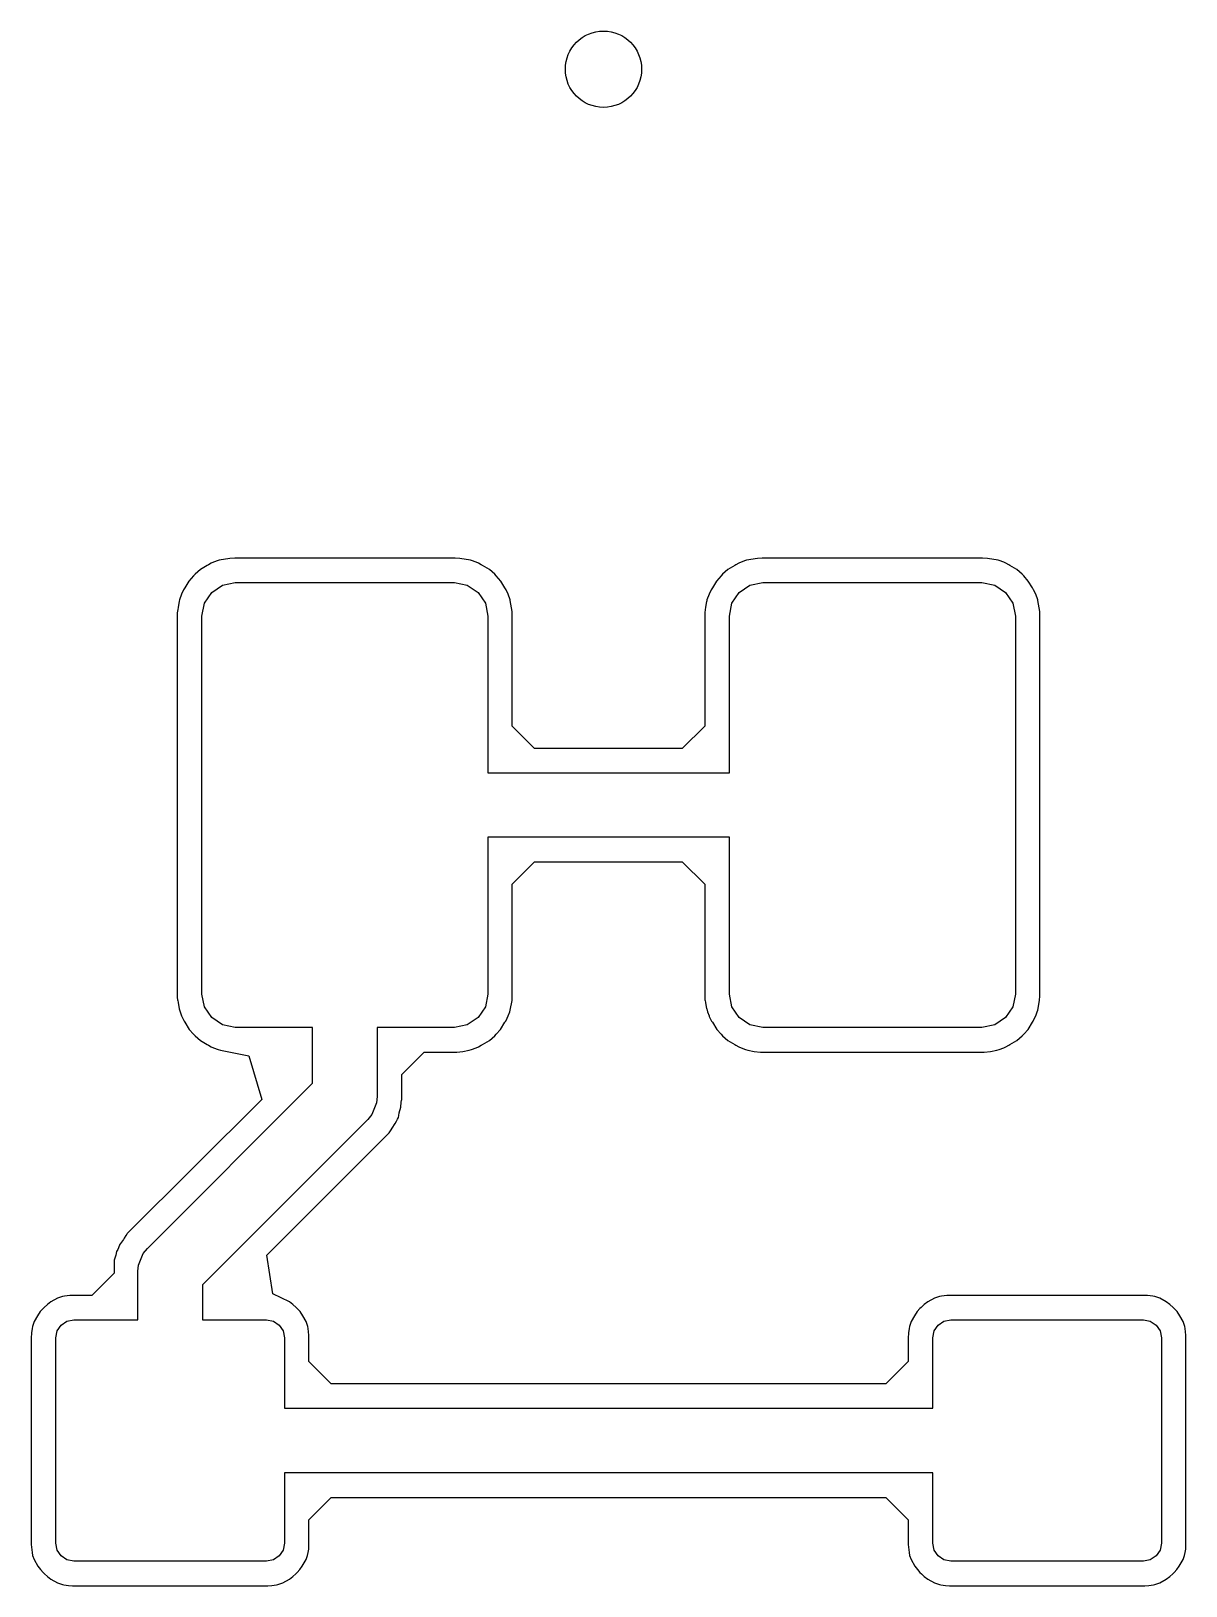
# Model space of a CAD drawing. Header units: inches. Extents: x 3.92 to 7.78, y -6.06 to -2.2.
# Drawn here: x 5.0877 to 5.2666, y -4.8454 to -4.6045 of the extents above; entities that cross this region are included whole.
import ezdxf

# ---------------------------------------------------------------- set-up
doc = ezdxf.new("R2010")
doc.units = ezdxf.units.IN
doc.header["$MEASUREMENT"] = 0
doc.layers.add('F.Cu', color=13, linetype='CONTINUOUS', true_color=0xc83434)

msp = doc.modelspace()

# ---------------------------------------------------------------- linework, layer by layer
at = {"layer": 'F.Cu', "linetype": 'CONTINUOUS'}
for p, q in [((5.1185, -4.68622), (5.11685, -4.6865)), ((5.11925, -4.68618), (5.1185, -4.68622)), ((5.15339, -4.68618), (5.11925, -4.68618)), ((5.15413, -4.68622), (5.15339, -4.68618)), ((5.15579, -4.6865), (5.15413, -4.68622)), ((5.2002, -4.68622), (5.19854, -4.6865)), ((5.20094, -4.68618), (5.2002, -4.68622)), ((5.23508, -4.68618), (5.20094, -4.68618)), ((5.23583, -4.68622), (5.23508, -4.68618)), ((5.23748, -4.6865), (5.23583, -4.68622)), ((5.11311, -4.68866), (5.11287, -4.6889)), ((5.11394, -4.68795), (5.11311, -4.68866)), ((5.115, -4.68732), (5.11394, -4.68795)), ((5.1152, -4.6872), (5.115, -4.68732)), ((5.11563, -4.68697), (5.1152, -4.6872)), ((5.11598, -4.68681), (5.11563, -4.68697)), ((5.11669, -4.68654), (5.11598, -4.68681)), ((5.11685, -4.6865), (5.11669, -4.68654)), ((5.15594, -4.68654), (5.15579, -4.6865)), ((5.15665, -4.68681), (5.15594, -4.68654)), ((5.15701, -4.68697), (5.15665, -4.68681)), ((5.15744, -4.6872), (5.15701, -4.68697)), ((5.15764, -4.68732), (5.15744, -4.6872)), ((5.1587, -4.68795), (5.15764, -4.68732)), ((5.15953, -4.68866), (5.1587, -4.68795)), ((5.15976, -4.6889), (5.15953, -4.68866)), ((5.1948, -4.68866), (5.19457, -4.6889)), ((5.19563, -4.68795), (5.1948, -4.68866)), ((5.19669, -4.68732), (5.19563, -4.68795)), ((5.19689, -4.6872), (5.19669, -4.68732)), ((5.19732, -4.68697), (5.19689, -4.6872)), ((5.19768, -4.68681), (5.19732, -4.68697)), ((5.19839, -4.68654), (5.19768, -4.68681)), ((5.19854, -4.6865), (5.19839, -4.68654)), ((5.23764, -4.68654), (5.23748, -4.6865)), ((5.23835, -4.68681), (5.23764, -4.68654)), ((5.2387, -4.68697), (5.23835, -4.68681)), ((5.23913, -4.6872), (5.2387, -4.68697)), ((5.23933, -4.68732), (5.23913, -4.6872)), ((5.24039, -4.68795), (5.23933, -4.68732)), ((5.24122, -4.68866), (5.24039, -4.68795)), ((5.24146, -4.6889), (5.24122, -4.68866)), ((5.11134, -4.69106), (5.11102, -4.69177)), ((5.11154, -4.69079), (5.11134, -4.69106)), ((5.11217, -4.68972), (5.11154, -4.69079)), ((5.11287, -4.6889), (5.11217, -4.68972)), ((5.11569, -4.69147), (5.11736, -4.69035)), ((5.11736, -4.69035), (5.11934, -4.68996)), ((5.11934, -4.68996), (5.1533, -4.68996)), ((5.1533, -4.68996), (5.15527, -4.69035)), ((5.15527, -4.69035), (5.15695, -4.69147)), ((5.16047, -4.68972), (5.15976, -4.6889)), ((5.1611, -4.69079), (5.16047, -4.68972)), ((5.1613, -4.69106), (5.1611, -4.69079)), ((5.16161, -4.69177), (5.1613, -4.69106)), ((5.19303, -4.69106), (5.19272, -4.69177)), ((5.19323, -4.69079), (5.19303, -4.69106)), ((5.19386, -4.68972), (5.19323, -4.69079)), ((5.19457, -4.6889), (5.19386, -4.68972)), ((5.19738, -4.69147), (5.19906, -4.69035)), ((5.19906, -4.69035), (5.20104, -4.68996)), ((5.20104, -4.68996), (5.23499, -4.68996)), ((5.23499, -4.68996), (5.23697, -4.69035)), ((5.23697, -4.69035), (5.23864, -4.69147)), ((5.24217, -4.68972), (5.24146, -4.6889)), ((5.2428, -4.69079), (5.24217, -4.68972)), ((5.24299, -4.69106), (5.2428, -4.69079)), ((5.24331, -4.69177), (5.24299, -4.69106)), ((5.11063, -4.69283), (5.11047, -4.69382)), ((5.11067, -4.69283), (5.11063, -4.69283)), ((5.11071, -4.6926), (5.11067, -4.69283)), ((5.11102, -4.69177), (5.11071, -4.6926)), ((5.11417, -4.69513), (5.11457, -4.69315)), ((5.11457, -4.69315), (5.11569, -4.69147)), ((5.15695, -4.69147), (5.15807, -4.69315)), ((5.15807, -4.69315), (5.15846, -4.69513)), ((5.16193, -4.6926), (5.16161, -4.69177)), ((5.16193, -4.69272), (5.16193, -4.6926)), ((5.16224, -4.69445), (5.16193, -4.69272)), ((5.19232, -4.69283), (5.19217, -4.69382)), ((5.19236, -4.69283), (5.19232, -4.69283)), ((5.1924, -4.6926), (5.19236, -4.69283)), ((5.19272, -4.69177), (5.1924, -4.6926)), ((5.19587, -4.69513), (5.19626, -4.69315)), ((5.19626, -4.69315), (5.19738, -4.69147)), ((5.23864, -4.69147), (5.23976, -4.69315)), ((5.23976, -4.69315), (5.24016, -4.69513)), ((5.24362, -4.6926), (5.24331, -4.69177)), ((5.24362, -4.69272), (5.24362, -4.6926)), ((5.24394, -4.69445), (5.24362, -4.69272)), ((5.11043, -4.69413), (5.11035, -4.69465)), ((5.11035, -4.69465), (5.11035, -4.75417)), ((5.11047, -4.69382), (5.11043, -4.69413)), ((5.11417, -4.75369), (5.11417, -4.69513)), ((5.15846, -4.69513), (5.15846, -4.71941)), ((5.16224, -4.71217), (5.16224, -4.69445)), ((5.19213, -4.69413), (5.19205, -4.69465)), ((5.19205, -4.69465), (5.19205, -4.71217)), ((5.19217, -4.69382), (5.19213, -4.69413)), ((5.19587, -4.71941), (5.19587, -4.69513)), ((5.24016, -4.69513), (5.24016, -4.75369)), ((5.24394, -4.75398), (5.24394, -4.69445)), ((5.16571, -4.71563), (5.16224, -4.71217)), ((5.19205, -4.71217), (5.18858, -4.71563)), ((5.18858, -4.71563), (5.16571, -4.71563)), ((5.15846, -4.71941), (5.16596, -4.71941)), ((5.16596, -4.71941), (5.18837, -4.71941)), ((5.18837, -4.71941), (5.19587, -4.71941)), ((5.16596, -4.72941), (5.15846, -4.72941)), ((5.15846, -4.72941), (5.15846, -4.75369)), ((5.18837, -4.72941), (5.16596, -4.72941)), ((5.19587, -4.72941), (5.18837, -4.72941)), ((5.19587, -4.75369), (5.19587, -4.72941)), ((5.16224, -4.73669), (5.16571, -4.73323)), ((5.16571, -4.73323), (5.18858, -4.73323)), ((5.18858, -4.73323), (5.19205, -4.73669)), ((5.16224, -4.75398), (5.16224, -4.73669)), ((5.19205, -4.73669), (5.19205, -4.75417)), ((5.11457, -4.75567), (5.11417, -4.75369)), ((5.15846, -4.75369), (5.15807, -4.75567)), ((5.19626, -4.75567), (5.19587, -4.75369)), ((5.24016, -4.75369), (5.23976, -4.75567)), ((5.11035, -4.75417), (5.11039, -4.75465)), ((5.11039, -4.75465), (5.11043, -4.75469)), ((5.11043, -4.75469), (5.11047, -4.755)), ((5.11047, -4.755), (5.11063, -4.75598)), ((5.11063, -4.75598), (5.11067, -4.75598)), ((5.11067, -4.75598), (5.11079, -4.75646)), ((5.11569, -4.75734), (5.11457, -4.75567)), ((5.15807, -4.75567), (5.15695, -4.75734)), ((5.16193, -4.75618), (5.1622, -4.75469)), ((5.1622, -4.75469), (5.16224, -4.75398)), ((5.19205, -4.75417), (5.19209, -4.75465)), ((5.19209, -4.75465), (5.19213, -4.75469)), ((5.19213, -4.75469), (5.19217, -4.755)), ((5.19217, -4.755), (5.19232, -4.75598)), ((5.19232, -4.75598), (5.19236, -4.75598)), ((5.19236, -4.75598), (5.19248, -4.75646)), ((5.19738, -4.75734), (5.19626, -4.75567)), ((5.23976, -4.75567), (5.23864, -4.75734)), ((5.24362, -4.75618), (5.2439, -4.75469)), ((5.2439, -4.75469), (5.24394, -4.75398)), ((5.11079, -4.75646), (5.11102, -4.75705)), ((5.11102, -4.75705), (5.11106, -4.75717)), ((5.11106, -4.75717), (5.11142, -4.75787)), ((5.11142, -4.75787), (5.11154, -4.75803)), ((5.11154, -4.75803), (5.1122, -4.75917)), ((5.11736, -4.75846), (5.11569, -4.75734)), ((5.11934, -4.75886), (5.11736, -4.75846)), ((5.15527, -4.75846), (5.1533, -4.75886)), ((5.15695, -4.75734), (5.15527, -4.75846)), ((5.16043, -4.75917), (5.1611, -4.75803)), ((5.1611, -4.75803), (5.16122, -4.75787)), ((5.16122, -4.75787), (5.16146, -4.7574)), ((5.16146, -4.7574), (5.16161, -4.75705)), ((5.16161, -4.75705), (5.16185, -4.75646)), ((5.16185, -4.75646), (5.16193, -4.75618)), ((5.19248, -4.75646), (5.19272, -4.75705)), ((5.19272, -4.75705), (5.19276, -4.75717)), ((5.19276, -4.75717), (5.19311, -4.75787)), ((5.19311, -4.75787), (5.19323, -4.75803)), ((5.19323, -4.75803), (5.1939, -4.75917)), ((5.19906, -4.75846), (5.19738, -4.75734)), ((5.20104, -4.75886), (5.19906, -4.75846)), ((5.23697, -4.75846), (5.23499, -4.75886)), ((5.23864, -4.75734), (5.23697, -4.75846)), ((5.24213, -4.75917), (5.2428, -4.75803)), ((5.2428, -4.75803), (5.24291, -4.75787)), ((5.24291, -4.75787), (5.24315, -4.7574)), ((5.24315, -4.7574), (5.24331, -4.75705)), ((5.24331, -4.75705), (5.24354, -4.75646)), ((5.24354, -4.75646), (5.24362, -4.75618)), ((5.1122, -4.75917), (5.11287, -4.75992)), ((5.11287, -4.75992), (5.11311, -4.76016)), ((5.11311, -4.76016), (5.11394, -4.76087)), ((5.11394, -4.76087), (5.115, -4.7615)), ((5.13132, -4.75886), (5.11934, -4.75886)), ((5.13132, -4.76636), (5.13132, -4.75886)), ((5.1533, -4.75886), (5.14132, -4.75886)), ((5.14132, -4.75886), (5.14132, -4.76636)), ((5.15764, -4.7615), (5.1587, -4.76087)), ((5.1587, -4.76087), (5.15953, -4.76016)), ((5.15953, -4.76016), (5.15976, -4.75992)), ((5.15976, -4.75992), (5.16043, -4.75917)), ((5.1939, -4.75917), (5.19457, -4.75992)), ((5.19457, -4.75992), (5.1948, -4.76016)), ((5.1948, -4.76016), (5.19563, -4.76087)), ((5.19563, -4.76087), (5.19669, -4.7615)), ((5.23499, -4.75886), (5.20104, -4.75886)), ((5.23933, -4.7615), (5.24039, -4.76087)), ((5.24039, -4.76087), (5.24122, -4.76016)), ((5.24122, -4.76016), (5.24146, -4.75992)), ((5.24146, -4.75992), (5.24213, -4.75917)), ((5.115, -4.7615), (5.1152, -4.76161)), ((5.1152, -4.76161), (5.11563, -4.76185)), ((5.11563, -4.76185), (5.11598, -4.76201)), ((5.11598, -4.76201), (5.11669, -4.76228)), ((5.11669, -4.76228), (5.11705, -4.76236)), ((5.11705, -4.76236), (5.12142, -4.76327)), ((5.12142, -4.76327), (5.12343, -4.77004)), ((5.14512, -4.76614), (5.14858, -4.76268)), ((5.14858, -4.76268), (5.15366, -4.76268)), ((5.15366, -4.76268), (5.15461, -4.76256)), ((5.15461, -4.76256), (5.15559, -4.7624)), ((5.15559, -4.76236), (5.15594, -4.76228)), ((5.15559, -4.7624), (5.15559, -4.76236)), ((5.15594, -4.76228), (5.15665, -4.76201)), ((5.15665, -4.76201), (5.15701, -4.76185)), ((5.15701, -4.76185), (5.15744, -4.76161)), ((5.15744, -4.76161), (5.15764, -4.7615)), ((5.19669, -4.7615), (5.19689, -4.76161)), ((5.19689, -4.76161), (5.19732, -4.76185)), ((5.19732, -4.76185), (5.19768, -4.76201)), ((5.19768, -4.76201), (5.19839, -4.76228)), ((5.19839, -4.76228), (5.19874, -4.76236)), ((5.19874, -4.76236), (5.19874, -4.7624)), ((5.19874, -4.7624), (5.19972, -4.76256)), ((5.19972, -4.76256), (5.20067, -4.76268)), ((5.20067, -4.76268), (5.23535, -4.76268)), ((5.23535, -4.76268), (5.2363, -4.76256)), ((5.2363, -4.76256), (5.23728, -4.7624)), ((5.23728, -4.76236), (5.23764, -4.76228)), ((5.23728, -4.7624), (5.23728, -4.76236)), ((5.23764, -4.76228), (5.23835, -4.76201)), ((5.23835, -4.76201), (5.2387, -4.76185)), ((5.2387, -4.76185), (5.23913, -4.76161)), ((5.23913, -4.76161), (5.23933, -4.7615)), ((5.10572, -4.7931), (5.13132, -4.7675)), ((5.13132, -4.7675), (5.13132, -4.76636)), ((5.14132, -4.76636), (5.14132, -4.76957)), ((5.14512, -4.77004), (5.14512, -4.76614)), ((5.12343, -4.77004), (5.1026, -4.79079)), ((5.14122, -4.77054), (5.14048, -4.77234)), ((5.14132, -4.76957), (5.14122, -4.77054)), ((5.14122, -4.77054), (5.14122, -4.77054)), ((5.145, -4.77122), (5.14504, -4.77043)), ((5.14504, -4.77043), (5.14508, -4.77016)), ((5.14508, -4.77016), (5.14512, -4.77004)), ((5.14048, -4.77234), (5.13985, -4.7731)), ((5.14445, -4.77307), (5.14461, -4.7728)), ((5.14461, -4.7728), (5.14465, -4.77248)), ((5.14465, -4.77248), (5.14472, -4.77209)), ((5.14472, -4.77209), (5.145, -4.77122)), ((5.13985, -4.7731), (5.11425, -4.7987)), ((5.12421, -4.79413), (5.14299, -4.77539)), ((5.14299, -4.77539), (5.14319, -4.77516)), ((5.14319, -4.77516), (5.14346, -4.77469)), ((5.14346, -4.77469), (5.14362, -4.77445)), ((5.14362, -4.77445), (5.14413, -4.77374)), ((5.14413, -4.77374), (5.14433, -4.77339)), ((5.14433, -4.77339), (5.14445, -4.77307)), ((5.10201, -4.79169), (5.10142, -4.79252)), ((5.10213, -4.7915), (5.10201, -4.79169)), ((5.1024, -4.79106), (5.10213, -4.7915)), ((5.10252, -4.79087), (5.1024, -4.79106)), ((5.1026, -4.79079), (5.10252, -4.79087)), ((5.10075, -4.79445), (5.10059, -4.79492)), ((5.10083, -4.79413), (5.10075, -4.79445)), ((5.10094, -4.79354), (5.10083, -4.79413)), ((5.10114, -4.79323), (5.10094, -4.79354)), ((5.10142, -4.79256), (5.10114, -4.79323)), ((5.10142, -4.79252), (5.10142, -4.79256)), ((5.10435, -4.79566), (5.10509, -4.79386)), ((5.10509, -4.79386), (5.10572, -4.7931)), ((5.10509, -4.79386), (5.10509, -4.79386)), ((5.12516, -4.80012), (5.12421, -4.79413)), ((5.10059, -4.79689), (5.09713, -4.80035)), ((5.10059, -4.79492), (5.10059, -4.79689)), ((5.10425, -4.79663), (5.10435, -4.79566)), ((5.10425, -4.80413), (5.10425, -4.79663)), ((5.11425, -4.7987), (5.11425, -4.80413)), ((5.09024, -4.80177), (5.08972, -4.80224)), ((5.09079, -4.80138), (5.09024, -4.80177)), ((5.09181, -4.80079), (5.09079, -4.80138)), ((5.09256, -4.80051), (5.09181, -4.80079)), ((5.09287, -4.80047), (5.09256, -4.80051)), ((5.0937, -4.80039), (5.09287, -4.80047)), ((5.09417, -4.80035), (5.0937, -4.80039)), ((5.09713, -4.80035), (5.09417, -4.80035)), ((5.12772, -4.80138), (5.12516, -4.80012)), ((5.12827, -4.80177), (5.12772, -4.80138)), ((5.12878, -4.80224), (5.12827, -4.80177)), ((5.22606, -4.80177), (5.22555, -4.80224)), ((5.22661, -4.80138), (5.22606, -4.80177)), ((5.22764, -4.80079), (5.22661, -4.80138)), ((5.22839, -4.80051), (5.22764, -4.80079)), ((5.2287, -4.80047), (5.22839, -4.80051)), ((5.22953, -4.80039), (5.2287, -4.80047)), ((5.23, -4.80035), (5.22953, -4.80039)), ((5.26016, -4.80035), (5.23, -4.80035)), ((5.26063, -4.80039), (5.26016, -4.80035)), ((5.26146, -4.80047), (5.26063, -4.80039)), ((5.26177, -4.80051), (5.26146, -4.80047)), ((5.26256, -4.80079), (5.26177, -4.80051)), ((5.26354, -4.80138), (5.26252, -4.80079)), ((5.26252, -4.80079), (5.26256, -4.80079)), ((5.26409, -4.80177), (5.26354, -4.80138)), ((5.26461, -4.80224), (5.26409, -4.80177)), ((5.0887, -4.8035), (5.08819, -4.80441)), ((5.08913, -4.80287), (5.0887, -4.8035)), ((5.08957, -4.8024), (5.08913, -4.80287)), ((5.08972, -4.80224), (5.08957, -4.8024)), ((5.09327, -4.80435), (5.09434, -4.80413)), ((5.09434, -4.80413), (5.10425, -4.80413)), ((5.11425, -4.80413), (5.12417, -4.80413)), ((5.12417, -4.80413), (5.12524, -4.80435)), ((5.12894, -4.8024), (5.12878, -4.80224)), ((5.12937, -4.80287), (5.12894, -4.8024)), ((5.1298, -4.8035), (5.12937, -4.80287)), ((5.13031, -4.80441), (5.1298, -4.8035)), ((5.22453, -4.8035), (5.22402, -4.80441)), ((5.22496, -4.80287), (5.22453, -4.8035)), ((5.22539, -4.8024), (5.22496, -4.80287)), ((5.22555, -4.80224), (5.22539, -4.8024)), ((5.22909, -4.80435), (5.23017, -4.80413)), ((5.23017, -4.80413), (5.25999, -4.80413)), ((5.25999, -4.80413), (5.26106, -4.80435)), ((5.26476, -4.8024), (5.26461, -4.80224)), ((5.2652, -4.80287), (5.26476, -4.8024)), ((5.26563, -4.8035), (5.2652, -4.80287)), ((5.26614, -4.80441), (5.26563, -4.8035)), ((5.0878, -4.80618), (5.08772, -4.80697)), ((5.08787, -4.80547), (5.0878, -4.80618)), ((5.08791, -4.80516), (5.08787, -4.80547)), ((5.08819, -4.80441), (5.08791, -4.80516)), ((5.09154, -4.80694), (5.09175, -4.80586)), ((5.09175, -4.80586), (5.09236, -4.80495)), ((5.09236, -4.80495), (5.09327, -4.80435)), ((5.12524, -4.80435), (5.12615, -4.80495)), ((5.12615, -4.80495), (5.12676, -4.80586)), ((5.12676, -4.80586), (5.12697, -4.80694)), ((5.13059, -4.80516), (5.13031, -4.80441)), ((5.13063, -4.80547), (5.13059, -4.80516)), ((5.13075, -4.80654), (5.13063, -4.80547)), ((5.13075, -4.81059), (5.13075, -4.80654)), ((5.22362, -4.80618), (5.22354, -4.80697)), ((5.2237, -4.80547), (5.22362, -4.80618)), ((5.22374, -4.80516), (5.2237, -4.80547)), ((5.22402, -4.80441), (5.22374, -4.80516)), ((5.22736, -4.80694), (5.22758, -4.80586)), ((5.22758, -4.80586), (5.22818, -4.80495)), ((5.22818, -4.80495), (5.22909, -4.80435)), ((5.26106, -4.80435), (5.26197, -4.80495)), ((5.26197, -4.80495), (5.26258, -4.80586)), ((5.26258, -4.80586), (5.2628, -4.80694)), ((5.26642, -4.80516), (5.26614, -4.80441)), ((5.26646, -4.80547), (5.26642, -4.80516)), ((5.26657, -4.80654), (5.26646, -4.80547)), ((5.26657, -4.80697), (5.26657, -4.80654)), ((5.08772, -4.80697), (5.08772, -4.83894)), ((5.09154, -4.83873), (5.09154, -4.80694)), ((5.12697, -4.80694), (5.12697, -4.81783)), ((5.22354, -4.80697), (5.22354, -4.81059)), ((5.22736, -4.81783), (5.22736, -4.80694)), ((5.2628, -4.80694), (5.2628, -4.83873)), ((5.26657, -4.83921), (5.26657, -4.80697)), ((5.13421, -4.81406), (5.13075, -4.81059)), ((5.22354, -4.81059), (5.22008, -4.81406)), ((5.22008, -4.81406), (5.13421, -4.81406)), ((5.12697, -4.81783), (5.13447, -4.81783)), ((5.13447, -4.81783), (5.21986, -4.81783)), ((5.21986, -4.81783), (5.22736, -4.81783)), ((5.13447, -4.82783), (5.12697, -4.82783)), ((5.12697, -4.82783), (5.12697, -4.83873)), ((5.21986, -4.82783), (5.13447, -4.82783)), ((5.22736, -4.82783), (5.21986, -4.82783)), ((5.22736, -4.83873), (5.22736, -4.82783)), ((5.13075, -4.83512), (5.13421, -4.83165)), ((5.13421, -4.83165), (5.22008, -4.83165)), ((5.22008, -4.83165), (5.22354, -4.83512)), ((5.13075, -4.83921), (5.13075, -4.83512)), ((5.22354, -4.83512), (5.22354, -4.83894)), ((5.08772, -4.83894), (5.08787, -4.8402)), ((5.08787, -4.8402), (5.08795, -4.84063)), ((5.09175, -4.83981), (5.09154, -4.83873)), ((5.09236, -4.84071), (5.09175, -4.83981)), ((5.12676, -4.83981), (5.12615, -4.84071)), ((5.12697, -4.83873), (5.12676, -4.83981)), ((5.13055, -4.84063), (5.13063, -4.8402)), ((5.13063, -4.8402), (5.13071, -4.83965)), ((5.13071, -4.83965), (5.13075, -4.83921)), ((5.22354, -4.83894), (5.2237, -4.8402)), ((5.2237, -4.8402), (5.22378, -4.84063)), ((5.22758, -4.83981), (5.22736, -4.83873)), ((5.22818, -4.84071), (5.22758, -4.83981)), ((5.26258, -4.83981), (5.26197, -4.84071)), ((5.2628, -4.83873), (5.26258, -4.83981)), ((5.26638, -4.84063), (5.26646, -4.8402)), ((5.26646, -4.8402), (5.26654, -4.83965)), ((5.26654, -4.83965), (5.26657, -4.83921)), ((5.08795, -4.84063), (5.08819, -4.84126)), ((5.08819, -4.84126), (5.08878, -4.84228)), ((5.08878, -4.84228), (5.08917, -4.84283)), ((5.08917, -4.84283), (5.08957, -4.84327)), ((5.09327, -4.84132), (5.09236, -4.84071)), ((5.09434, -4.84154), (5.09327, -4.84132)), ((5.12417, -4.84154), (5.09434, -4.84154)), ((5.12524, -4.84132), (5.12417, -4.84154)), ((5.12615, -4.84071), (5.12524, -4.84132)), ((5.12894, -4.84327), (5.12933, -4.84283)), ((5.12933, -4.84283), (5.12972, -4.84228)), ((5.12972, -4.84228), (5.13031, -4.84126)), ((5.13031, -4.84126), (5.13055, -4.84063)), ((5.22378, -4.84063), (5.22402, -4.84126)), ((5.22402, -4.84126), (5.22461, -4.84228)), ((5.22461, -4.84228), (5.225, -4.84283)), ((5.225, -4.84283), (5.22539, -4.84327)), ((5.22909, -4.84132), (5.22818, -4.84071)), ((5.23017, -4.84154), (5.22909, -4.84132)), ((5.25999, -4.84154), (5.23017, -4.84154)), ((5.26106, -4.84132), (5.25999, -4.84154)), ((5.26197, -4.84071), (5.26106, -4.84132)), ((5.26476, -4.84327), (5.26516, -4.84283)), ((5.26516, -4.84283), (5.26555, -4.84228)), ((5.26555, -4.84228), (5.26614, -4.84126)), ((5.26614, -4.84126), (5.26638, -4.84063)), ((5.08957, -4.84327), (5.0898, -4.8435)), ((5.0898, -4.8435), (5.09024, -4.8439)), ((5.09024, -4.8439), (5.09079, -4.84429)), ((5.09079, -4.84429), (5.09181, -4.84488)), ((5.09181, -4.84488), (5.09256, -4.84516)), ((5.09256, -4.84516), (5.0928, -4.8452)), ((5.0928, -4.8452), (5.0935, -4.84528)), ((5.0935, -4.84528), (5.09413, -4.84535)), ((5.12437, -4.84535), (5.125, -4.84528)), ((5.125, -4.84528), (5.12571, -4.8452)), ((5.12571, -4.8452), (5.12594, -4.84516)), ((5.12594, -4.84516), (5.12673, -4.84488)), ((5.12669, -4.84488), (5.12772, -4.84429)), ((5.12673, -4.84488), (5.12669, -4.84488)), ((5.12772, -4.84429), (5.12827, -4.8439)), ((5.12827, -4.8439), (5.1287, -4.8435)), ((5.1287, -4.8435), (5.12894, -4.84327)), ((5.22539, -4.84327), (5.22563, -4.8435)), ((5.22563, -4.8435), (5.22606, -4.8439)), ((5.22606, -4.8439), (5.22661, -4.84429)), ((5.22661, -4.84429), (5.22764, -4.84488)), ((5.22764, -4.84488), (5.22839, -4.84516)), ((5.22839, -4.84516), (5.22862, -4.8452)), ((5.22862, -4.8452), (5.22933, -4.84528)), ((5.22933, -4.84528), (5.22996, -4.84535)), ((5.2602, -4.84535), (5.26083, -4.84528)), ((5.26083, -4.84528), (5.26154, -4.8452)), ((5.26154, -4.8452), (5.26177, -4.84516)), ((5.26177, -4.84516), (5.26256, -4.84488)), ((5.26252, -4.84488), (5.26354, -4.84429)), ((5.26256, -4.84488), (5.26252, -4.84488)), ((5.26354, -4.84429), (5.26409, -4.8439)), ((5.26409, -4.8439), (5.26453, -4.8435)), ((5.26453, -4.8435), (5.26476, -4.84327)), ((5.09413, -4.84535), (5.12437, -4.84535)), ((5.22996, -4.84535), (5.2602, -4.84535))]:
    msp.add_line(p, q, dxfattribs=at)
at = {"layer": 'F.Cu'}
msp.add_circle((5.17637, -4.61044), 0.00591, dxfattribs=at)
msp.add_circle((5.17637, -4.61044), 0.00591, dxfattribs=at)

doc.saveas('drawing.dxf')
